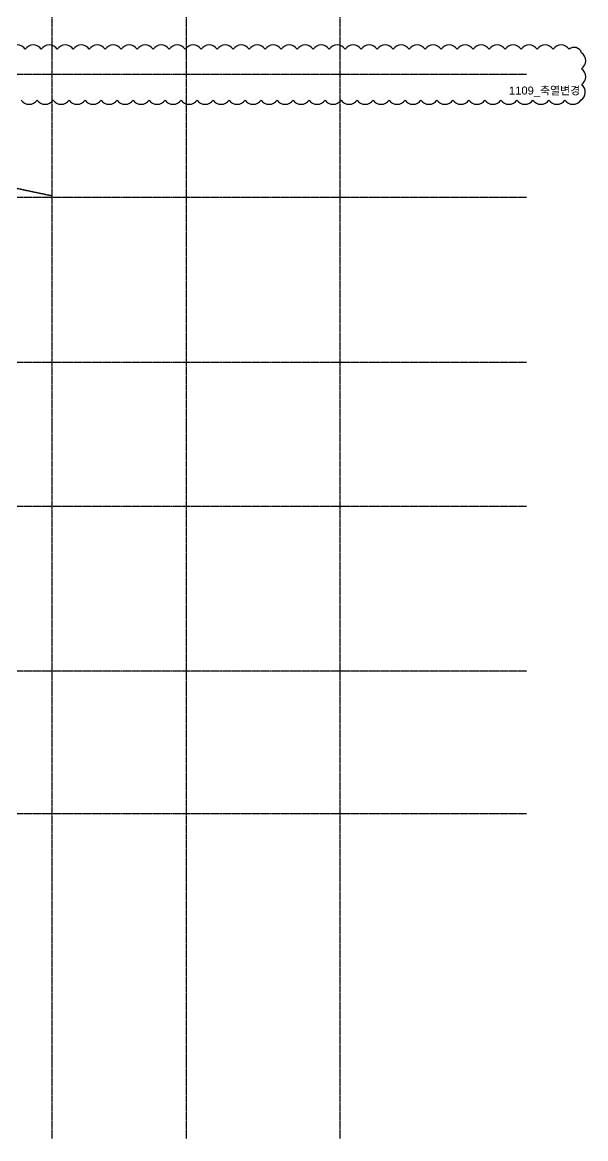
# Model space of a CAD drawing. Header units: millimetres. Extents: x 30450 to 679265, y -299204 to 155552.
# Drawn here: x 644045 to 679265, y -296607 to -226848 of the extents above; entities that cross this region are included whole.
import ezdxf

# ---------------------------------------------------------------- set-up
doc = ezdxf.new("R2010")
doc.units = ezdxf.units.MM
doc.linetypes.add('X-GRID_1F$0$CENTER2', pattern=[1.125, 0.75, -0.125, 0.125, -0.125])
doc.layers.get('0').update_dxf_attribs({"lineweight": 20})
doc.layers.add('X-GRID_1F$0$A-CEN1', color=1, linetype='X-GRID_1F$0$CENTER2')
doc.layers.add('X-GRID_1F$0$BD 이후 수정-KKH', color=70, linetype='Continuous')
doc.styles.add('X-GRID_1F$0$Standard', font='arial.ttf')

# ---------------------------------------------------------------- blocks, each defined once
blk = doc.blocks.new('X-GRID_1F')
at = {"layer": 'X-GRID_1F$0$A-CEN1', "ltscale": 10}
for p, q in [((243248.8, 143216), (243248.8, 8263.5)), ((251648.8, 143216), (251648.8, 8263.5)), ((261248.8, 143216), (261248.8, 8263.5))]:
    blk.add_line(p, q, dxfattribs=at)
for points in [[(272938.8, 74771.2), (132848.8, 74771.2)], [(243248.8, 67171.2), (204848.8, 75271.2)], [(272938.8, 67071.2), (132848.8, 67071.2)], [(272938.8, 56771.2), (149648.8, 56771.2)], [(272938.8, 47771.2), (32410.1, 47771.2)], [(272938.8, 37471.2), (32410.1, 37471.2)], [(272938.8, 37471.2), (149648.8, 37471.2)], [(272938.8, 28571.2), (32410.1, 28571.2)]]:
    blk.add_lwpolyline(points, dxfattribs=at)
at = {"layer": 'X-GRID_1F$0$BD 이후 수정-KKH'}
blk.add_lwpolyline([(241324.6, 73161.4, 0.5205671), (242324.6, 73161.4, 0.5205671), (243324.6, 73161.4, 0.5205671), (244324.6, 73161.4, 0.5205671), (245324.6, 73161.4, 0.5205671), (246324.6, 73161.4, 0.5205671), (247324.6, 73161.4, 0.5205671), (248324.6, 73161.4, 0.5205671), (249324.6, 73161.4, 0.5205671), (250324.6, 73161.4, 0.5205671), (251324.6, 73161.4, 0.5205671), (252324.6, 73161.4, 0.5205671), (253324.6, 73161.4, 0.5205671), (254324.6, 73161.4, 0.5205671), (255324.6, 73161.4, 0.5205671), (256324.6, 73161.4, 0.5205671), (257324.6, 73161.4, 0.5205671), (258324.6, 73161.4, 0.5205671), (259324.6, 73161.4, 0.5205671), (260324.6, 73161.4, 0.5205671), (261324.6, 73161.4, 0.5205671), (262324.6, 73161.4, 0.5205671), (263324.6, 73161.4, 0.5205671), (264324.6, 73161.4, 0.5205671), (265324.6, 73161.4, 0.5205671), (266324.6, 73161.4, 0.5205671), (267324.6, 73161.4, 0.5205671), (268324.6, 73161.4, 0.5205671), (269324.6, 73161.4, 0.5205671), (270324.6, 73161.4, 0.5205671), (271324.6, 73161.4, 0.5205671), (272324.6, 73161.4, 0.5205671), (273324.6, 73161.4, 0.5205671), (274324.6, 73161.4, 0.5205671), (275324.6, 73161.4, 0.5205671), (276324.6, 73161.4, 0.5205671), (276359.8, 74126.1, 0.5205671), (276359.8, 75126.1, 0.5205671), (276359.8, 76126.1, 0.5205671), (275584.1, 76350.4, 0.5205671), (274584.1, 76350.4, 0.5205671), (273584.1, 76350.4, 0.5205671), (272584.1, 76350.4, 0.5205671), (271584.1, 76350.4, 0.5205671), (270584.1, 76350.4, 0.5205671), (269584.1, 76350.4, 0.5205671), (268584.1, 76350.4, 0.5205671), (267584.1, 76350.4, 0.5205671), (266584.1, 76350.4, 0.5205671), (265584.1, 76350.4, 0.5205671), (264584.1, 76350.4, 0.5205671), (263584.1, 76350.4, 0.5205671), (262584.1, 76350.4, 0.5205671), (261584.1, 76350.4, 0.5205671), (260584.1, 76350.4, 0.5205671), (259584.1, 76350.4, 0.5205671), (258584.1, 76350.4, 0.5205671), (257584.1, 76350.4, 0.5205671), (256584.1, 76350.4, 0.5205671), (255584.1, 76350.4, 0.5205671), (254584.1, 76350.4, 0.5205671), (253584.1, 76350.4, 0.5205671), (252584.1, 76350.4, 0.5205671), (251584.1, 76350.4, 0.5205671), (250584.1, 76350.4, 0.5205671), (249584.1, 76350.4, 0.5205671), (248584.1, 76350.4, 0.5205671), (247584.1, 76350.4, 0.5205671), (246584.1, 76350.4, 0.5205671), (245584.1, 76350.4, 0.5205671), (244584.1, 76350.4, 0.5205671), (243584.1, 76350.4, 0.5205671), (242584.1, 76350.4, 0.5205671), (241584.1, 76350.4, 0.5205671), (240584.1, 76350.4, 0.5205671)], format="xyb", dxfattribs=at)
at = {"layer": 'X-GRID_1F$0$BD 이후 수정-KKH', "style": 'X-GRID_1F$0$Standard'}
blk.add_text('1109_축열변경', height=500, dxfattribs=at).set_placement((271824.6, 73511.5))

msp = doc.modelspace()

# ---------------------------------------------------------------- block references
msp.add_blockref('X-GRID_1F', (402645, -304871))

doc.saveas('drawing.dxf')
